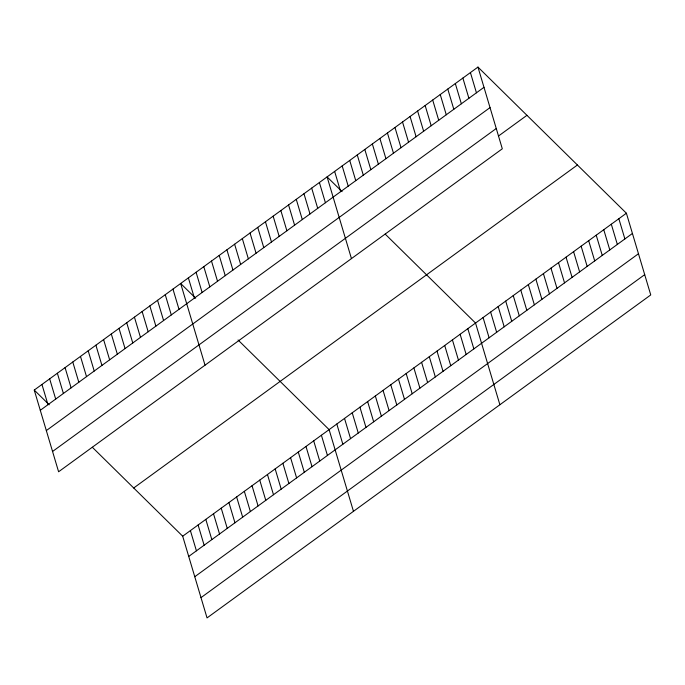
<?xml version="1.0" encoding="UTF-8"?>
<svg xmlns="http://www.w3.org/2000/svg" width="685" height="685" viewBox="0 0 685 685"><rect width="100%" height="100%" fill="white"/><g stroke="black" fill="none" stroke-linecap="round" stroke-linejoin="round"><path stroke-width="1.03" d="M477.959 67.087L502.31 148.791L58.602 471.768L34.25 390.065L477.959 67.087L626.398 213.232L650.75 294.935L207.041 617.913L182.69 536.209L92.347 447.271M40.278 410.298L483.987 87.312M46.332 430.582L490.032 107.605M52.557 451.483L496.265 128.506M498.449 136.058L526.945 115.32M133.703 487.985L577.412 165.008M182.69 536.209L626.398 213.232M188.718 556.434L632.426 233.457M194.763 576.727L638.471 253.741M200.996 597.628L644.705 274.642M342.063 191.637L327.096 176.901L351.448 258.605M385.193 234.099L475.536 323.046L499.887 404.741M195.645 298.223L180.669 283.487L205.029 365.182M238.072 339.991L329.108 429.632L353.469 511.327M34.25 390.065L49.217 404.801M618.855 218.72L624.883 238.945M611.311 224.209L617.339 244.442M603.768 229.706L609.796 249.931M596.224 235.195L602.252 255.419M588.68 240.683L594.708 260.908M581.137 246.172L587.165 266.405M573.593 251.669L579.621 271.894M566.05 257.158L572.078 277.382M558.506 262.646L564.534 282.871M550.963 268.135L556.991 288.368M543.419 273.632L549.447 293.856M535.875 279.12L541.912 299.345M470.415 72.576L476.443 92.809M528.332 284.609L534.369 304.834M462.872 78.073L468.9 98.297M520.788 290.097L526.825 310.331M455.328 83.561L461.356 103.786M513.253 295.595L519.281 315.819M447.784 89.05L453.812 109.275M505.71 301.083L511.738 321.308M440.241 94.539L446.269 114.772M498.166 306.572L504.194 326.796M432.697 100.036L438.725 120.26M490.623 312.06L496.651 332.293M425.154 105.524L431.182 125.749M483.079 317.557L489.107 337.782M417.61 111.013L423.638 131.237M410.067 116.501L416.095 136.735M467.829 328.654L473.857 348.879M402.523 121.998L408.56 142.223M460.123 334.263L466.151 354.487M394.98 127.487L401.016 147.712M452.417 339.871L458.445 360.096M387.436 132.976L393.473 153.2M444.711 345.48L450.739 365.713M379.901 138.464L385.929 158.697M437.004 351.097L443.032 371.321M372.357 143.961L378.385 164.186M429.298 356.705L435.326 376.93M364.814 149.45L370.842 169.674M421.592 362.314L427.62 382.538M357.27 154.938L363.298 175.163M413.886 367.922L419.914 388.147M349.727 160.427L355.755 180.66M406.179 373.53L412.207 393.755M342.183 165.924L348.211 186.149M398.473 379.139L404.501 399.364M334.64 171.413L340.668 191.637M390.767 384.747L396.795 404.981M383.061 390.364L389.089 410.589M319.39 182.51L325.418 202.734M375.346 395.973L381.382 416.197M311.684 188.118L317.712 208.351M367.639 401.581L373.676 421.806M303.977 193.735L310.005 213.96M359.933 407.19L365.97 427.414M296.271 199.344L302.299 219.568M352.227 412.798L358.264 433.023M288.565 204.952L294.593 225.177M344.521 418.407L350.557 438.631M280.859 210.56L286.887 230.785M336.815 424.015L342.851 444.248M273.152 216.169L279.18 236.393M265.446 221.777L271.474 242.002M321.402 435.24L327.439 455.465M257.74 227.386L263.768 247.619M313.696 440.849L319.732 461.073M250.034 232.994L256.062 253.227M305.99 446.457L312.017 466.682M242.327 238.611L248.355 258.836M298.283 452.066L304.311 472.29M234.621 244.22L240.649 264.444M290.577 457.674L296.605 477.899M226.915 249.828L232.943 270.053M282.871 463.283L288.899 483.516M219.209 255.436L225.237 275.661M275.164 468.9L281.192 489.124M211.502 261.045L217.53 281.27M267.458 474.508L273.486 494.733M203.796 266.653L209.824 286.887M259.752 480.116L265.78 500.341M196.09 272.262L202.118 292.495M252.046 485.725L258.074 505.95M188.384 277.879L194.412 298.103M244.339 491.333L250.367 511.558M236.633 496.942L242.661 517.166M172.962 289.096L178.999 309.32M228.927 502.55L234.955 522.783M165.256 294.704L171.293 314.929M221.221 508.159L227.249 528.392M157.55 300.313L163.587 320.537M213.514 513.776L219.542 534M149.844 305.921L155.88 326.154M205.808 519.384L211.836 539.609M142.137 311.529L148.174 331.763M198.102 524.993L204.13 545.217M134.431 317.146L140.468 337.371M190.396 530.601L196.424 550.826M126.725 322.755L132.762 342.979M119.019 328.363L125.055 348.588M111.312 333.972L117.34 354.196M103.606 339.58L109.634 359.805M95.9 345.189L101.928 365.422M88.194 350.797L94.222 371.03M80.487 356.414L86.516 376.639M72.781 362.022L78.809 382.247M65.075 367.631L71.103 387.856M57.369 373.239L63.397 393.464M49.662 378.848L55.691 399.072M41.956 384.456L47.984 404.689"/></g></svg>
